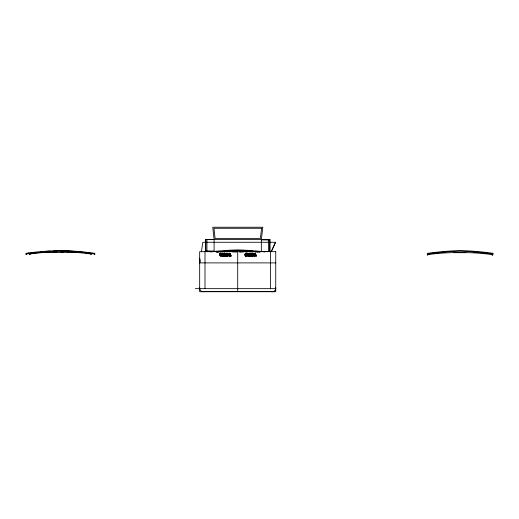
<?xml version="1.0" encoding="UTF-8"?>
<svg xmlns="http://www.w3.org/2000/svg" width="519" height="519" viewBox="0 0 519 519"><rect width="100%" height="100%" fill="white"/><g stroke="black" fill="none" stroke-linecap="round" stroke-linejoin="round"><path stroke-width="0.78" d="M237.702 291.71L237.702 251.663M29.512 253.311L29.512 254.641L29.933 254.641L29.94 253.992A210.442 210.442 0 0 1 54.086 252.02L56.779 251.975M427.747 253.311L430.452 252.941A282.881 282.881 0 0 1 438.555 251.987A283.938 283.938 0 0 1 460.398 250.573A283.938 283.938 0 0 1 482.203 251.981L482.242 251.987A282.881 282.881 0 0 1 490.345 252.941L493.05 253.311L493.05 254.641L492.622 254.641L492.622 253.992L489.91 253.59A282.881 282.881 0 0 0 481.814 252.63L481.768 252.63A283.938 283.938 0 0 0 459.964 251.222A283.938 283.938 0 0 0 438.159 252.63L438.12 252.63A282.881 282.881 0 0 0 430.024 253.59L427.312 253.96L427.312 255.283L428.175 254.641L428.175 253.992A210.442 210.442 0 0 1 430.841 253.635M223.488 253.246L223.767 253.882L223.053 253.421M247.05 254.07C246.506 252.299 247.732 254.913 246.194 253.317A0.772 0.61 -78.9 0 0 245.74 253.57L245.617 255.692M223.838 256.023C223.851 254.349 224.656 257.113 222.58 256.042M247.81 253.201C252.604 254.2 245.286 252.948 248.627 254.323A2.212 1.758 -78.9 0 0 248.588 254.79L248.283 254.667M249.042 253.849L249.256 253.266M220.77 255.854L220.14 254.823L220.309 253.544A0.772 0.603 79.3 0 1 220.75 253.311L221.444 254.135L221.607 253.259L221.658 254.083L220.569 253.343A0.772 0.603 79.3 0 0 220.134 253.577L220.192 255.543L221.269 255.822M248.296 255.848C247.109 254.9 250.268 254.245 248.017 254.466M199.672 287.727C199.283 289.965 201.437 292.113 203.669 291.723M224.98 254.725C223.644 255.089 225.914 256.263 224.967 256.062M222.677 254.505L223.436 254.336A2.212 1.732 79.3 0 0 223.468 254.803C223.676 254.887 222.132 254.018 223.034 253.382M224.682 254.835C225.246 255.374 225.395 256.633 224.026 255.951C225.83 255.685 223.339 252.818 224.351 253.214M230.462 256.016L229.904 255.063M255.329 254.835C253.084 250.573 256.276 258.248 255.056 253.797M230.864 256.068L231.163 255.925L230.76 256.055M247.446 256.01C249.568 256.555 249.71 254.92 248.043 255.789M229.476 256.029L229.255 255.082L230.079 255.03M229.456 255.88L229.495 255.03M255.497 254.874L254.848 254.874L255.283 253.83M261.342 239.609L262.809 227.238L212.764 227.238L214.1 239.609M225.006 256.016L224.416 255.861M222.236 255.893C222.469 248.984 221.379 256.86 222.755 256.01M269.646 251.19L269.783 251.494L261.342 251.494L261.342 239.512L269.614 239.739M226.057 253.298C227.977 257.508 225.194 255.997 226.381 253.201M229.372 255.932C227.86 256.613 229.969 249.678 231.046 255.873M200.042 260.512L199.672 262.893L200.081 260.681M201.378 251.786L202.838 242.269L275.524 242.269L271.249 251.728L275.518 242.269M221.172 255.809C220.588 254.063 222.962 254.991 221.062 256.062M221.996 254.907C221.684 257.651 217.565 254.446 220.51 253.149M230.721 256.003L230.014 256.049L230.177 255.043M249.256 255.342L248.912 256.003M226.446 255.964L226.621 256.023A4.515 3.536 79.3 0 1 226.959 256.003L227.218 256.016M224.863 253.233C226.868 253.544 224.61 254.816 225.759 255.776C227.088 255.802 224.785 256.457 224.954 254.79M223.501 255.05C222.936 253.804 222.035 256.088 223.397 255.835M222.904 254.66L223.151 255.822M250.456 254.784C248.977 254.537 250.924 256.451 250.113 256.023M250.307 254.751L250.268 256.029M249.418 255.925L249.691 253.227M255.679 256.049C255.711 255.166 254.816 255.491 255.945 256.029M229.936 254.881C229.982 252.299 228.392 255.614 230.118 254.848C230.209 252.234 228.613 255.452 230.118 254.848M229.859 253.136L228.62 255.99L229.593 256.016M255.77 255.997L256.412 255.997L255.309 253.129M256.405 255.951L255.199 253.103L253.836 256.003L254.764 256.062L254.349 255.692L254.602 255.037L255.439 255.056M247.771 253.233C247.66 252.941 246.986 256.626 247.868 256.036M254.349 255.692L254.628 256.003L253.869 256.029M249.399 255.854L249.587 253.227M251.994 253.402L251.631 253.214L252.137 253.24M254.038 256.062L255.413 253.129M246.655 254.855L247.063 254.939L246.395 255.958M246.434 254.848C247.777 254.329 246.992 256.178 246.155 256.023M247.031 254.109L246.045 253.304A0.772 0.61 -78.9 0 0 245.565 253.538C244.112 256.165 247.193 256.529 246.609 254.881M246.622 255.076L246.188 254.835M252.137 256.029A4.515 3.588 -78.9 0 0 251.786 256.049C250.612 255.835 250.774 254.66 250.898 253.356M250.281 254.751L250.898 256.055L251.261 255.614M248.212 254.686L248.16 255.776M226.265 255.646L225.953 255.835L226.29 255.692M226.998 253.421C226.141 258.3 229.781 254.174 226.913 253.428M224.617 253.447C225.278 257.398 225.823 250.768 224.701 254.57M220.114 253.259L221.535 253.253M248.99 253.882C249.717 253.532 247.355 252.889 248.225 254.511M251.066 255.835L251.436 255.653M251.637 255.861L251.871 253.415M250.392 254.835C250.456 257.846 253.791 254.349 251.624 253.304M250.683 253.428C247.998 255.776 252.792 251.994 250.028 254.485M223.475 255.835L223.825 255.316L223.579 255.77M254.848 255.056L254.544 255.815M269.809 239.739L261.342 239.707M205.803 251.04L205.732 239.35L205.667 251.339L219.706 251.339M250.508 254.647L251.261 253.778L250.411 253.188M220.101 253.343L219.809 255.218L220.919 256.049M225.376 254.582L225.603 253.785L225.129 253.272M220.906 254.894L221.84 254.848M221.107 254.842L221.477 255.497L221.094 255.854M255.886 255.997L256.204 255.886M247.368 255.854L247.368 253.214M224.805 254.758L225.746 256.029L226.044 255.659M245.766 253.253L244.955 254.952L245.74 256.055M227.783 255.984L228.152 255.848A1.181 0.921 79.3 0 0 228.529 255.264L228.308 253.823L227.303 253.259M224.857 253.382L224.876 254.531M250.424 254.511L250.58 253.434M271.735 291.723C273.967 292.113 276.121 289.965 275.732 287.727M221.269 253.395L221.613 253.291M246.966 253.376L246.382 253.175M252.636 253.421L252.474 255.822M246.11 255.848L246.447 255.037M227.569 256.049L227.964 255.951M252.753 256.01L253.188 255.835A1.181 0.934 -78.9 0 0 253.655 255.257L253.733 254.063L253.123 253.298M249.237 255.309L248.367 255.828M222.632 253.454C223.423 252.889 223.708 254.719 223.559 253.272M223.845 253.253L224.461 253.214M221.613 255.089L221.983 254.946M225.188 254.725L225.875 255.873M222.067 255.997L222.508 256.016M224.506 255.796L223.851 253.343M230.001 255.951L230.41 255.796M221.36 253.291L220.575 253.162M29.933 253.253L32.217 252.941M252.591 255.835L253.324 254.913L252.922 253.467M251.488 256.029L251.611 256.016A4.515 3.588 -78.9 0 1 251.962 255.997L252.39 256.049M40.32 251.987L40.359 251.981A283.938 283.938 0 0 1 43.077 251.715M245.824 253.142L246.408 253.168M246.246 253.155C244.507 252.85 244.157 256.198 246 256.081M220.763 255.912L221.172 255.854M227.328 256.068L227.744 256.016M252.506 256.029L253.363 255.873A1.181 0.934 -78.9 0 0 253.83 255.29L253.81 253.849L252.883 253.22M246.746 254.855L247.063 254.939M269.711 251.326L269.711 239.506L269.744 251.494M245.824 256.042L246.33 256.055M249.23 256.029L249.652 256.049M249.477 256.01L249.905 256.029M223.222 255.867L223.546 255.828M224.468 253.246L224.792 253.207M250.009 253.201L250.586 253.227M250.333 253.233L249.827 253.207M226.505 253.246L227.218 253.201M252.078 253.207L252.798 253.227M222.709 253.421L222.859 254.472M224.61 253.24L225.038 253.201M224.286 253.246L224.643 253.214M63.506 251.975L60.814 251.975M239.428 251.975L240.835 251.962M232.694 251.975L236.794 251.975M205.608 239.486L214.1 239.486M205.628 239.557L269.835 239.642M261.342 239.778L269.77 239.759M206.932 251.261L214.1 251.261L205.667 251.047M254.939 251.339L268.511 251.417M52.659 251.987L68.106 251.987M454.028 252.63L465.906 252.63M222.301 253.246L223.715 253.22M199.568 262.893L275.829 262.893M195.267 288.661L275.732 288.661M202.053 291.581L273.351 291.581M240.777 251.962L243.528 251.975M261.342 251.417L269.646 251.494M252.253 253.24L251.767 253.194M67.548 251.975L70.24 252.02A210.513 210.513 0 0 1 76.968 252.292M247.602 253.194L247.985 253.24M222.268 253.207L221.885 253.233M249.73 255.997L250.288 256.055M252.215 256.01L252.682 256.062M227.504 256.036L226.784 256.036A4.515 3.536 79.3 0 0 226.44 256.055M252.889 253.441L252.331 253.525L252.545 255.854M252.37 255.815C253.733 256.263 254.063 253.46 252.714 253.408M252.623 253.188L253.058 253.253M227.043 253.233L227.484 253.227M246.045 255.906L245.558 255.776M250.683 254.68L251.319 255.828M246.233 253.136L246.81 253.337M222.969 254.706L223.209 255.082M227.549 253.343L228.263 254.102L228.347 255.296A1.181 0.921 79.3 0 1 227.977 255.88M205.498 251.047L205.615 239.421L214.1 239.421L214.1 251.339M231.163 255.925L230.702 255.757L229.683 253.168M199.672 258.138L200.016 259.76M269.841 239.609L269.841 251.274M428.169 253.992L428.169 254.641M270.399 251.663L270.399 288.661M268.511 239.759L268.511 251.481M206.932 239.609L206.932 251.326M204.999 251.663L204.999 288.661M29.933 253.992L29.933 254.641M81.003 252.552A210.513 210.513 0 0 1 83.014 252.714M85.025 252.896A210.513 210.513 0 0 1 87.705 253.168M89.047 253.311A210.513 210.513 0 0 1 94.387 253.992L94.387 254.641L94.815 254.641L94.815 253.311L92.11 252.941A282.881 282.881 0 0 0 84.007 251.987L83.968 251.981A283.938 283.938 0 0 0 62.163 250.573A283.938 283.938 0 0 0 53.976 250.904M45.795 251.475A283.938 283.938 0 0 1 49.882 251.157M34.929 252.597A282.881 282.881 0 0 1 36.966 252.351M427.74 254.641A210.513 210.513 0 0 1 451.887 252.669L468.047 252.669A210.442 210.442 0 0 1 492.194 254.641L492.194 255.283L492.615 255.283L492.615 253.96A210.442 210.442 0 0 0 485.271 253.097M473.86 252.221A210.442 210.442 0 0 1 478.57 252.506M480.581 252.662A210.442 210.442 0 0 1 484.603 253.025M431.51 253.551A210.442 210.442 0 0 1 434.851 253.168M436.194 253.025A210.442 210.442 0 0 1 438.873 252.772M442.227 252.506A210.442 210.442 0 0 1 445.587 252.292M259.948 251.981A283.938 283.938 0 0 0 238.143 250.573A283.938 283.938 0 0 0 216.339 251.981M259.87 251.981A283.938 283.938 0 0 0 238.065 250.573A283.938 283.938 0 0 0 216.261 251.981M247.044 251.378A210.513 210.513 0 0 1 248.387 251.423M253.772 251.689A210.513 210.513 0 0 1 257.8 251.981M264.852 251.916A282.881 282.881 0 0 0 259.461 251.306L259.422 251.3A283.938 283.938 0 0 0 237.618 249.899A283.938 283.938 0 0 0 215.813 251.3A282.881 282.881 0 0 0 210.383 251.916M217.435 251.981A210.513 210.513 0 0 1 221.47 251.689M226.848 251.423A210.513 210.513 0 0 1 229.547 251.345M226.803 253.499C225.973 258.799 230.391 253.512 226.803 253.499M261.589 228.282L260.369 238.565L215.087 238.565L213.977 228.282L261.589 228.282M28.655 252.941L25.95 253.311L25.95 254.641L26.378 254.641L26.378 253.992A210.442 210.442 0 0 1 50.525 252.02L66.679 252.02A210.513 210.513 0 0 1 90.825 253.992L90.825 254.641L91.253 254.641L91.253 253.311L88.548 252.941A282.881 282.881 0 0 0 80.445 251.987A283.938 283.938 0 0 0 58.602 250.573A283.938 283.938 0 0 0 36.797 251.981L36.758 251.987A282.881 282.881 0 0 0 28.655 252.941M275.732 251.663L199.672 251.663L199.672 291.723L275.732 291.723L275.732 251.663"/></g></svg>
